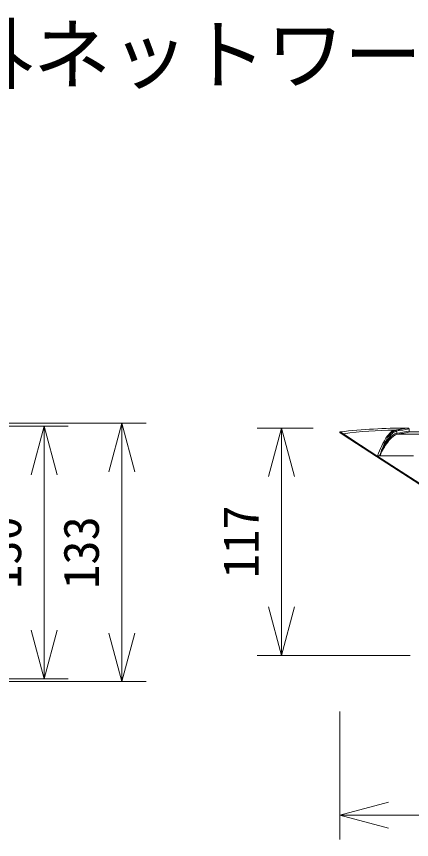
# Model space of a CAD drawing. Units: millimetres, scale not verified. Extents: x -63 to 62, y -56 to 57.
# Drawn here: x -20.36 to -0.03, y 14.45 to 56.81 of the extents above; entities that cross this region are included whole.
import ezdxf
from ezdxf.enums import TextEntityAlignment as Align

# ---------------------------------------------------------------- set-up
doc = ezdxf.new("R2010")
doc.units = ezdxf.units.MM
doc.header["$LTSCALE"] = 0.125
for name, color, linetype, lineweight in [('0-0_0', 7, 'Continuous', 20), ('0-4_SUNPO', 7, 'Continuous', 20), ('0-5_GAIKEI', 1, 'Continuous', 18)]:
    doc.layers.add(name, color=color, linetype=linetype, lineweight=lineweight)
doc.layers.add('0-1_MOJI1', color=7, linetype='Continuous')
doc.styles.add('ＭＳ ゴシック', font='')
doc.styles.get('ＭＳ ゴシック').set_extended_font_data('MS Gothic')

# ---------------------------------------------------------------- blocks, each defined once
blk = doc.blocks.new('_Open30')
at = {"layer": '0-0_0'}
blk.add_line((0, 0), (-1, 0), dxfattribs=at)
blk.add_lwpolyline([(-1, 0.26795), (0, 0), (-1, -0.26795)], dxfattribs=at)
blk = doc.blocks.new('D3')
at = {"layer": '0-4_SUNPO'}
for p, q in [((40.9103, 223.2215), (46.81, 223.2215)), ((45.56, 220.7215), (45.56, 212.7215)), ((40.9103, 210.2215), (46.81, 210.2215))]:
    blk.add_line(p, q, dxfattribs=at)
at = {"layer": '0-4_SUNPO', "xscale": 2.5, "yscale": 2.5}
for p, rotation in [((45.56, 223.2215), 90), ((45.56, 210.2215), 270)]:
    blk.add_blockref('_Open30', p, dxfattribs=dict(at, rotation=rotation))
at = {"layer": '0-4_SUNPO', "style": 'ＭＳ ゴシック'}
blk.add_text('130', height=1.833, rotation=90, dxfattribs=at).set_placement((44.935, 214.8465), align=Align.BOTTOM_LEFT)
blk = doc.blocks.new('D4')
at = {"layer": '0-4_SUNPO'}
for p, q in [((40.91, 223.3715), (50.81, 223.3715)), ((49.56, 220.8715), (49.56, 212.5715)), ((40.91, 210.0715), (50.81, 210.0715))]:
    blk.add_line(p, q, dxfattribs=at)
at = {"layer": '0-4_SUNPO', "xscale": 2.5, "yscale": 2.5}
for p, rotation in [((49.56, 223.3715), 90), ((49.56, 210.0715), 270)]:
    blk.add_blockref('_Open30', p, dxfattribs=dict(at, rotation=rotation))
at = {"layer": '0-4_SUNPO', "style": 'ＭＳ ゴシック'}
blk.add_text('133', height=1.833, rotation=90, dxfattribs=at).set_placement((48.935, 214.8465), align=Align.BOTTOM_LEFT)
blk = doc.blocks.new('D5')
at = {"layer": '0-4_SUNPO'}
for p, q in [((59.4084, 223.1215), (56.5331, 223.1215)), ((57.7831, 220.6215), (57.7831, 213.9215)), ((64.4088, 211.4215), (56.5331, 211.4215))]:
    blk.add_line(p, q, dxfattribs=at)
at = {"layer": '0-4_SUNPO', "xscale": 2.5, "yscale": 2.5}
for p, rotation in [((57.7831, 223.1215), 90), ((57.7831, 211.4215), 270)]:
    blk.add_blockref('_Open30', p, dxfattribs=dict(at, rotation=rotation))
at = {"layer": '0-4_SUNPO', "style": 'ＭＳ ゴシック'}
blk.add_text('117', height=1.833, rotation=90, dxfattribs=at).set_placement((57.1581, 215.3965), align=Align.BOTTOM_LEFT)
blk = doc.blocks.new('D6')
at = {"layer": '0-4_SUNPO'}
for p, q in [((60.7831, 208.5419), (60.7831, 201.9465)), ((102.74, 208.0715), (102.74, 201.9465)), ((63.2831, 203.1965), (100.24, 203.1965))]:
    blk.add_line(p, q, dxfattribs=at)
at = {"layer": '0-4_SUNPO', "xscale": 2.5, "yscale": 2.5, "rotation": 180}
blk.add_blockref('_Open30', (60.7831, 203.1965), dxfattribs=at)
at = {"layer": '0-4_SUNPO', "xscale": 2.5, "yscale": 2.5}
blk.add_blockref('_Open30', (102.74, 203.1965), dxfattribs=at)
at = {"layer": '0-4_SUNPO', "style": 'ＭＳ ゴシック'}
blk.add_text('420', height=1.833, dxfattribs=at).set_placement((79.8866, 203.8215), align=Align.BOTTOM_LEFT)

msp = doc.modelspace()

# ---------------------------------------------------------------- linework, layer by layer
at = {"layer": '0-5_GAIKEI', "color": 7}
for p, q in [((-0.2063, 35.6246), (-0.2605, 35.6246)), ((-3.7037, 35.379), (-3.5482, 35.278)), ((-1.8233, 34.1578), (-3.5482, 35.278)), ((-0.1565, 35.5789), (-0.147, 35.4702)), ((4.4395, 35.4246), (-0.0972, 35.4246)), ((0.9357, 32.3661), (-1.8233, 34.1578))]:
    msp.add_line(p, q, dxfattribs=at)
at = {"layer": '0-5_GAIKEI'}
for p, q in [((-3.6907, 35.434), (-3.5361, 35.3327)), ((-0.9096, 35.5144), (-0.8518, 35.5143)), ((-0.8518, 35.5143), (-0.8473, 35.515)), ((-0.8051, 35.4687), (-0.8006, 35.4694)), ((-0.7904, 35.3588), (-0.8006, 35.4694)), ((-0.7904, 35.3588), (-0.786, 35.3595)), ((-0.7437, 35.3132), (-0.7393, 35.314)), ((0.9511, 32.4044), (-1.808, 34.1961)), ((-1.7799, 34.1961), (-1.808, 34.1961)), ((-1.6745, 34.1959), (-1.7799, 34.1961)), ((-1.6745, 34.1959), (-1.6534, 34.1958)), ((0.0687, 34.1924), (-1.6534, 34.1958))]:
    msp.add_line(p, q, dxfattribs=at)
for points in [[(-0.2705, 35.6228), (-0.3825, 35.6034), (-0.9096, 35.5144)], [(-1.808, 34.1961), (-3.0392, 35.0042), (-3.5361, 35.3327)], [(-1.7799, 34.1961), (-1.7262, 34.3291), (-1.671, 34.46), (-1.6226, 34.5696), (-1.5729, 34.6768), (-1.4987, 34.8271), (-1.4219, 34.9699), (-1.3825, 35.0379), (-1.3424, 35.1032), (-1.2735, 35.2062), (-1.237, 35.2558), (-1.2, 35.3024), (-1.1657, 35.3421), (-1.131, 35.3787), (-1.0826, 35.4235), (-1.0341, 35.4605), (-1.0098, 35.4759), (-0.9857, 35.489), (-0.9474, 35.5049), (-0.9096, 35.5144)], [(-0.8518, 35.5143), (-0.8728, 35.5096), (-0.8939, 35.5029), (-0.9367, 35.4832), (-0.98, 35.4556), (-1.0235, 35.4206), (-1.0672, 35.3789), (-1.1107, 35.3308), (-1.1433, 35.291), (-1.1756, 35.2483), (-1.2396, 35.1546), (-1.2977, 35.0593), (-1.3545, 34.957), (-1.4093, 34.8487), (-1.45, 34.7623), (-1.4892, 34.6734), (-1.5272, 34.5814), (-1.5638, 34.4877), (-1.6135, 34.3558), (-1.6745, 34.1959)], [(-0.8051, 35.4687), (-0.8265, 35.4641), (-0.8481, 35.4574), (-0.8918, 35.4379), (-0.9359, 35.4105), (-0.9804, 35.3759), (-1.0251, 35.3344), (-1.0697, 35.2867), (-1.1031, 35.2472), (-1.1363, 35.2047), (-1.2023, 35.1117), (-1.2469, 35.0427), (-1.291, 34.9699), (-1.3346, 34.8938), (-1.3778, 34.8149), (-1.465, 34.6468), (-1.553, 34.4694), (-1.6007, 34.3688), (-1.6576, 34.2381), (-1.6745, 34.1959)], [(-0.7904, 35.3588), (-0.8399, 35.3457), (-0.8907, 35.3244), (-0.9425, 35.2954), (-0.995, 35.2589), (-1.0293, 35.2314), (-1.0638, 35.2011), (-1.1003, 35.1659), (-1.1368, 35.1278), (-1.1984, 35.0569), (-1.2594, 34.9783), (-1.3196, 34.8924), (-1.365, 34.8214), (-1.4094, 34.7463), (-1.4533, 34.6655), (-1.4952, 34.5804), (-1.5223, 34.5202), (-1.573, 34.3974), (-1.6297, 34.2553), (-1.6534, 34.1958)], [(-0.7437, 35.3132), (-0.7696, 35.3075), (-0.7959, 35.2997), (-0.8495, 35.2776), (-0.9044, 35.2474), (-0.9601, 35.2093), (-0.9971, 35.18), (-1.0343, 35.1477), (-1.0726, 35.1115), (-1.111, 35.0722), (-1.1867, 34.986), (-1.25, 34.9056), (-1.3129, 34.8181), (-1.3753, 34.7241), (-1.4231, 34.6475), (-1.4707, 34.5672), (-1.5185, 34.4821), (-1.5646, 34.3942), (-1.6083, 34.3024), (-1.6534, 34.1958)]]:
    msp.add_lwpolyline(points, dxfattribs=at)
at = {"layer": '0-5_GAIKEI', "color": 7}
for centre, radius, start, end in [((-0.2557, 4.5984), 31.0262, 90.00884, 96.35635), ((-0.2063, 35.5746), 0.05, 5, 90), ((-3.6874, 35.4041), 0.03, 96.34243, 237), ((-0.0972, 35.4746), 0.05, 184.99999, 270)]:
    msp.add_arc(centre, radius, start, end, dxfattribs=at)
at = {"layer": '0-5_GAIKEI'}
for centre, radius, start, end in [((-11.3292, 98.7457), 64.0936, 279.41242, 279.99371), ((-3.5317, 35.303), 0.03, 98.46434, 236.6445), ((-0.9479, 17.0037), 18.5108, 89.88152, 98.0376), ((-11.5817, 100.8414), 66.2549, 279.36486, 279.92983), ((-11.0259, 96.3446), 61.8388, 279.53153, 280.13238), ((21.7894, 9133.3183), 9098.0321, 269.85812, 269.89074), ((-11.2563, 98.274), 63.8324, 279.48329, 280.0681)]:
    msp.add_arc(centre, radius, start, end, dxfattribs=at)
for centre, major_axis, ratio, start_param, end_param in [((-0.8518, 35.4643), (0.0081, -0.0493), 0.936981, 1.5046827, 2.9672102), ((-0.8473, 35.4651), (0.0082, -0.0493), 0.937748, 1.5040978, 2.9667585), ((-0.7437, 35.3631), (0.009, -0.0492), 0.937605, 4.6306751, 6.0915457), ((-0.7393, 35.3639), (0.0082, -0.0493), 0.938166, 4.6443523, 6.1069532), ((-1.807, 34.183), (-0.0163, -0.0252), 0.285999, 4.3563653, 6.2831853)]:
    msp.add_ellipse(centre, major_axis=major_axis, ratio=ratio, start_param=start_param, end_param=end_param, dxfattribs=at)

# ---------------------------------------------------------------- block references
at = {"layer": '0-4_SUNPO'}
for name in ['D4', 'D3', 'D5', 'D6']:
    msp.add_blockref(name, (-64.5005, -187.4969), dxfattribs=at)

# ---------------------------------------------------------------- texts
at = {"layer": '0-1_MOJI1', "style": 'ＭＳ ゴシック'}
msp.add_text('４Ｋ屋外ネットワークカメラ（壁付型）', height=2.933, dxfattribs=at).set_placement((-35.5005, 52.5031), align=Align.BOTTOM_LEFT)

doc.saveas('drawing.dxf')
